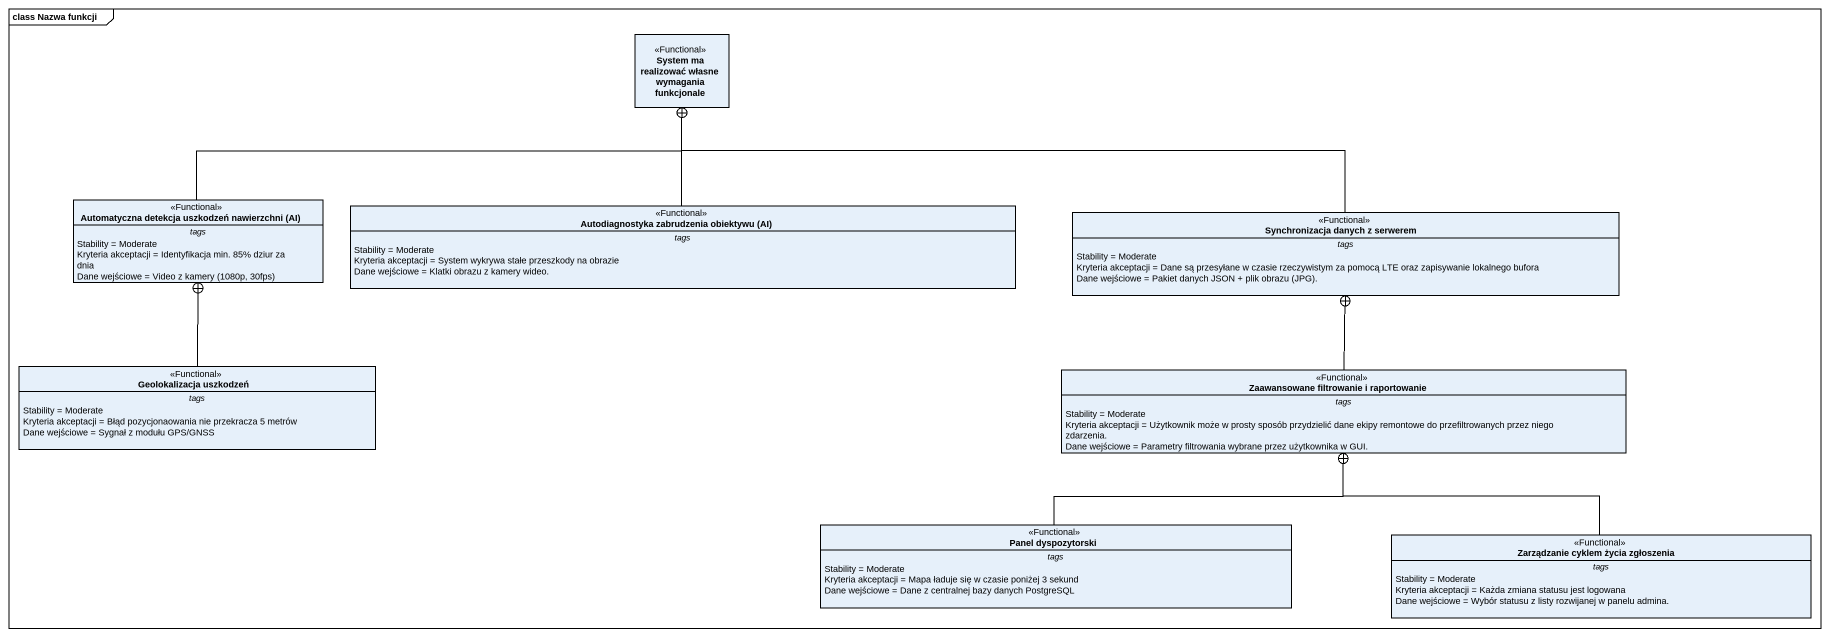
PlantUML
@startuml
mainframe class Nazwa funkcji
hide circle
hide empty members
class "System ma realizować własne wymagania funkcjonale" as System_ma_realizować_własne <<Functional>>
class "Automatyczna detekcja uszkodzeń nawierzchni (AI)" as Automatyczna_detekcja <<Functional>> {
  -- tags --
  Stability = Moderate
  Kryteria akceptacji = Identyfikacja min. 85% dziur za dnia
  {field} Dane wejściowe = Video z kamery (1080p, 30fps)
}
class "Autodiagnostyka zabrudzenia obiektywu (AI)" as Autodiagnostyka_zabrudzenia <<Functional>> {
  -- tags --
  Stability = Moderate
  Kryteria akceptacji = System wykrywa stałe przeszkody na obrazie
  Dane wejściowe = Klatki obrazu z kamery wideo.
}
class "Synchronizacja danych z serwerem" as Synchronizacja_danych_z <<Functional>> {
  -- tags --
  Stability = Moderate
  Kryteria akceptacji = Dane są przesyłane w czasie rzeczywistym za pomocą LTE oraz zapisywanie lokalnego bufora
  {field} Dane wejściowe = Pakiet danych JSON + plik obrazu (JPG).
}
class "Geolokalizacja uszkodzeń" as Geolokalizacja_uszkodzeń <<Functional>> {
  -- tags --
  Stability = Moderate
  Kryteria akceptacji = Błąd pozycjonaowania nie przekracza 5 metrów
  Dane wejściowe = Sygnał z modułu GPS/GNSS
}
class "Zaawansowane filtrowanie i raportowanie" as Zaawansowane_filtrowanie_i <<Functional>> {
  -- tags --
  Stability = Moderate
  Kryteria akceptacji = Użytkownik może w prosty sposób przydzielić dane ekipy remontowe do przefiltrowanych przez niego zdarzenia.
  Dane wejściowe = Parametry filtrowania wybrane przez użytkownika w GUI.
}
class "Panel dyspozytorski" as Panel_dyspozytorski <<Functional>> {
  -- tags --
  Stability = Moderate
  Kryteria akceptacji = Mapa ładuje się w czasie poniżej 3 sekund
  Dane wejściowe = Dane z centralnej bazy danych PostgreSQL
}
class "Zarządzanie cyklem życia zgłoszenia" as Zarządzanie_cyklem_życia <<Functional>> {
  -- tags --
  Stability = Moderate
  Kryteria akceptacji = Każda zmiana statusu jest logowana
  Dane wejściowe = Wybór statusu z listy rozwijanej w panelu admina.
}
Automatyczna_detekcja -right-+ System_ma_realizować_własne
Autodiagnostyka_zabrudzenia -up-+ System_ma_realizować_własne
Synchronizacja_danych_z -left-+ System_ma_realizować_własne
Geolokalizacja_uszkodzeń -up-+ Automatyczna_detekcja
Zaawansowane_filtrowanie_i -up-+ Synchronizacja_danych_z
Panel_dyspozytorski -right-+ Zaawansowane_filtrowanie_i
Zarządzanie_cyklem_życia -up-+ Zaawansowane_filtrowanie_i
@enduml
